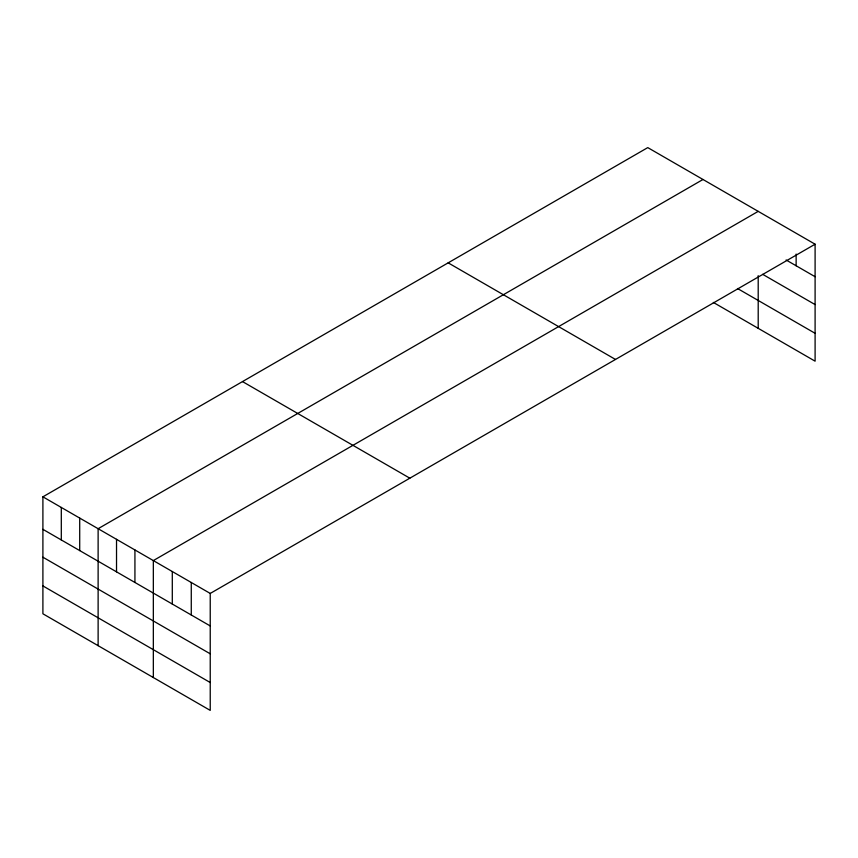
<?xml version="1.0" encoding="UTF-8"?>
<svg xmlns="http://www.w3.org/2000/svg" width="858" height="858" viewBox="0 0 858 858"><rect width="100%" height="100%" fill="white"/><g stroke="black" fill="none" stroke-linecap="round" stroke-linejoin="round"><path stroke-width="1.29" d="M815.1 244.208L210.231 593.436L210.231 710.392L42.9 613.792L42.9 496.825L647.769 147.608L815.1 244.208L815.1 361.175L713.341 302.424M702.992 179.483L98.123 528.7L98.123 645.666M758.204 211.368L153.335 560.585L153.335 677.552M786.1 259.974L815.1 276.716M762.665 274.324L815.1 304.59M737.505 288.502L815.1 333.301M448.166 262.848L615.497 359.459M242.503 381.585L409.834 478.185M42.9 496.825L210.231 593.436M42.9 529.332L210.231 625.943M42.9 557.207L210.231 653.807M42.9 585.917L210.231 682.528M796.138 254.065L796.138 265.766M758.204 275.665L758.204 328.324M191.27 582.485L191.27 614.993M172.297 571.535L172.297 604.043M134.931 549.957L134.931 582.464M116.527 539.328L116.527 571.836M79.708 518.082L79.708 550.589M61.304 507.453L61.304 539.961"/></g></svg>
